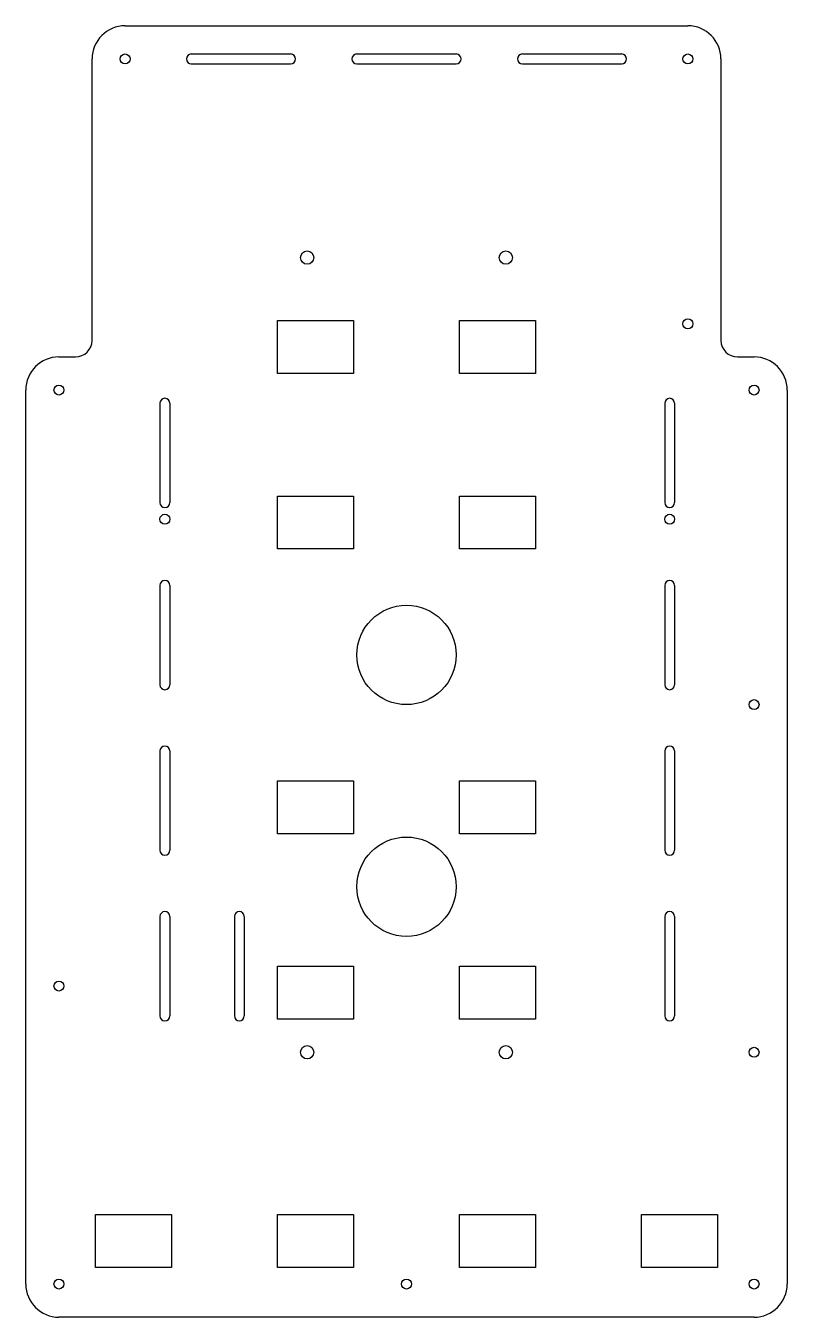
# Model space of a CAD drawing. Extents: x -115 to 115, y -200 to 190.
import ezdxf

# ---------------------------------------------------------------- set-up
doc = ezdxf.new("R2010")
doc.units = 0
doc.header["$MEASUREMENT"] = 0
doc.layers.get('0').update_dxf_attribs({"linetype": 'CONTINUOUS'})

# ---------------------------------------------------------------- blocks, each defined once
blk = doc.blocks.new('PAD')
at = {"color": 0}
for p, q in [((-85, 190), (85, 190)), ((-95, 95), (-95, 180)), ((-65, 181.5), (-35, 181.5)), ((-15, 181.5), (15, 181.5)), ((35, 181.5), (65, 181.5)), ((95, 180), (95, 95)), ((-65, 178.5), (-35, 178.5)), ((-15, 178.5), (15, 178.5)), ((35, 178.5), (65, 178.5)), ((-39, 85), (-39, 101)), ((-39, 101), (-16, 101)), ((-16, 101), (-16, 85)), ((16, 101), (39, 101)), ((16, 85), (16, 101)), ((39, 101), (39, 85)), ((-105, 90), (-100, 90)), ((100, 90), (105, 90)), ((-16, 85), (-39, 85)), ((39, 85), (16, 85)), ((-115, -190), (-115, 80)), ((115, 80), (115, -190)), ((-74.5, 76), (-74.5, 46)), ((-71.5, 76), (-71.5, 46)), ((78, 76), (78, 46)), ((81, 76), (81, 46)), ((-39, 32), (-39, 48)), ((-39, 48), (-16, 48)), ((-16, 48), (-16, 32)), ((16, 48), (39, 48)), ((16, 32), (16, 48)), ((39, 48), (39, 32)), ((-16, 32), (-39, 32)), ((39, 32), (16, 32)), ((-74.5, 21), (-74.5, -9)), ((-71.5, 21), (-71.5, -9)), ((78, 21), (78, -9)), ((81, 21), (81, -9)), ((-74.5, -29), (-74.5, -59)), ((-71.5, -29), (-71.5, -59)), ((78, -29), (78, -59)), ((81, -29), (81, -59)), ((-39, -54), (-39, -38)), ((-39, -38), (-16, -38)), ((-16, -38), (-16, -54)), ((16, -38), (39, -38)), ((16, -54), (16, -38)), ((39, -38), (39, -54)), ((-16, -54), (-39, -54)), ((39, -54), (16, -54)), ((-74.5, -79), (-74.5, -109)), ((-71.5, -79), (-71.5, -109)), ((-52, -79), (-52, -109)), ((-49, -79), (-49, -109)), ((78, -79), (78, -109)), ((81, -79), (81, -109)), ((-39, -110), (-39, -94)), ((-39, -94), (-16, -94)), ((-16, -94), (-16, -110)), ((16, -94), (39, -94)), ((16, -110), (16, -94)), ((39, -94), (39, -110)), ((-16, -110), (-39, -110)), ((39, -110), (16, -110)), ((-94, -169), (-71, -169)), ((-94, -185), (-94, -169)), ((-71, -169), (-71, -185)), ((-39, -185), (-39, -169)), ((-39, -169), (-16, -169)), ((-16, -169), (-16, -185)), ((16, -169), (39, -169)), ((16, -185), (16, -169)), ((39, -169), (39, -185)), ((71, -169), (94, -169)), ((71, -185), (71, -169)), ((94, -169), (94, -185)), ((-71, -185), (-94, -185)), ((-16, -185), (-39, -185)), ((39, -185), (16, -185)), ((94, -185), (71, -185)), ((105, -200), (-105, -200))]:
    blk.add_line(p, q, dxfattribs=at)
for centre, radius in [((-85, 180), 1.5), ((85, 180), 1.5), ((-30, 120), 2), ((30, 120), 2), ((85, 100), 1.5), ((-105, 80), 1.5), ((105, 80), 1.5), ((-73, 41), 1.5), ((79.5, 41), 1.5), ((0, 0), 15), ((105, -15), 1.5), ((0, -70), 15), ((-105, -100), 1.5), ((-30, -120), 2), ((30, -120), 2), ((105, -120), 1.5), ((-105, -190), 1.5), ((0, -190), 1.5), ((105, -190), 1.5)]:
    blk.add_circle(centre, radius, dxfattribs=at)
for centre, radius, start, end in [((-85, 180), 10, 90, 180), ((85, 180), 10, 0, 90), ((-65, 180), 1.5, 90, 270), ((-35, 180), 1.5, 270, 90), ((-15, 180), 1.5, 90, 270), ((15, 180), 1.5, 270, 90), ((35, 180), 1.5, 90, 270), ((65, 180), 1.5, 270, 90), ((-100, 95), 5, 270, 0), ((100, 95), 5, 180, 270), ((-105, 80), 10, 90, 180), ((105, 80), 10, 0, 90), ((-73, 76), 1.5, 0, 180), ((79.5, 76), 1.5, 0, 180), ((-73, 46), 1.5, 180, 0), ((79.5, 46), 1.5, 180, 0), ((-73, 21), 1.5, 0, 180), ((79.5, 21), 1.5, 0, 180), ((-73, -9), 1.5, 180, 0), ((79.5, -9), 1.5, 180, 0), ((-73, -29), 1.5, 0, 180), ((79.5, -29), 1.5, 0, 180), ((-73, -59), 1.5, 180, 0), ((79.5, -59), 1.5, 180, 0), ((-73, -79), 1.5, 0, 180), ((-50.5, -79), 1.5, 0, 180), ((79.5, -79), 1.5, 0, 180), ((-73, -109), 1.5, 180, 0), ((-50.5, -109), 1.5, 180, 0), ((79.5, -109), 1.5, 180, 0), ((-105, -190), 10, 180, 270), ((105, -190), 10, 270, 0)]:
    blk.add_arc(centre, radius, start, end, dxfattribs=at)

msp = doc.modelspace()

# ---------------------------------------------------------------- block references
at = {"color": 0}
msp.add_blockref('PAD', (0, 0), dxfattribs=at)

doc.saveas('drawing.dxf')
